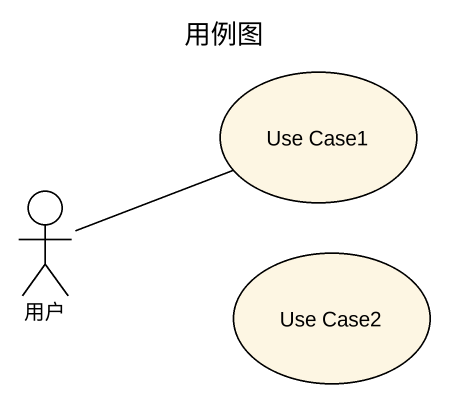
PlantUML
@startuml
title 用例图
usecase "Use Case1" as Use_Case1
actor 用户
usecase "Use Case2" as Use_Case2
用户 -right- Use_Case1
@enduml
